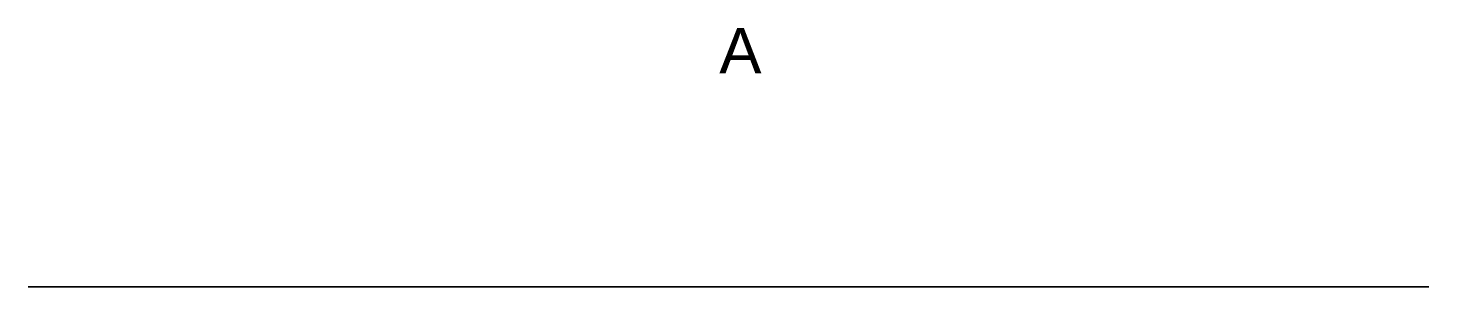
# Model space of a CAD drawing. Extents: x -0.005 to 0.92, y 0 to 0.171.
import ezdxf
from ezdxf.enums import TextEntityAlignment as Align

# ---------------------------------------------------------------- set-up
doc = ezdxf.new("R2010")
doc.units = 0
doc.styles.get("Standard").update_dxf_attribs({"font": 'arial.ttf'})

msp = doc.modelspace()

# ---------------------------------------------------------------- linework, layer by layer
at = {"extrusion": (0, 1, 6.12323e-17)}
msp.add_lwpolyline([(-0.909, -0.0187), (-0.006, -0.0187, 0.414213), (-0.002, -0.0147), (-0.002, -0.0116), (-0.0228, -0.0116), (-0.0228, 0.0116), (-0.002, 0.0116), (-0.002, 0.0147, 0.414213), (-0.006, 0.0187), (-0.909, 0.0187, 0.414213), (-0.913, 0.0147), (-0.913, 0.0116), (-0.8922, 0.0116), (-0.8922, -0.0116), (-0.913, -0.0116), (-0.913, -0.0147, 0.414213), (-0.909, -0.0187, 0)], format="xyb", dxfattribs=at)
at = {"color": 251, "true_color": 0x636466, "extrusion": (0, 1, 6.12323e-17)}
for centre in [(0, 0), (-0.915, 0)]:
    msp.add_circle(centre, 0.005, dxfattribs=at)

# ---------------------------------------------------------------- texts
msp.add_attdef('A', text='T', height=0.03).set_placement((0.46535, 0.156, 0.0187), align=Align.MIDDLE_CENTER)

doc.saveas('drawing.dxf')
